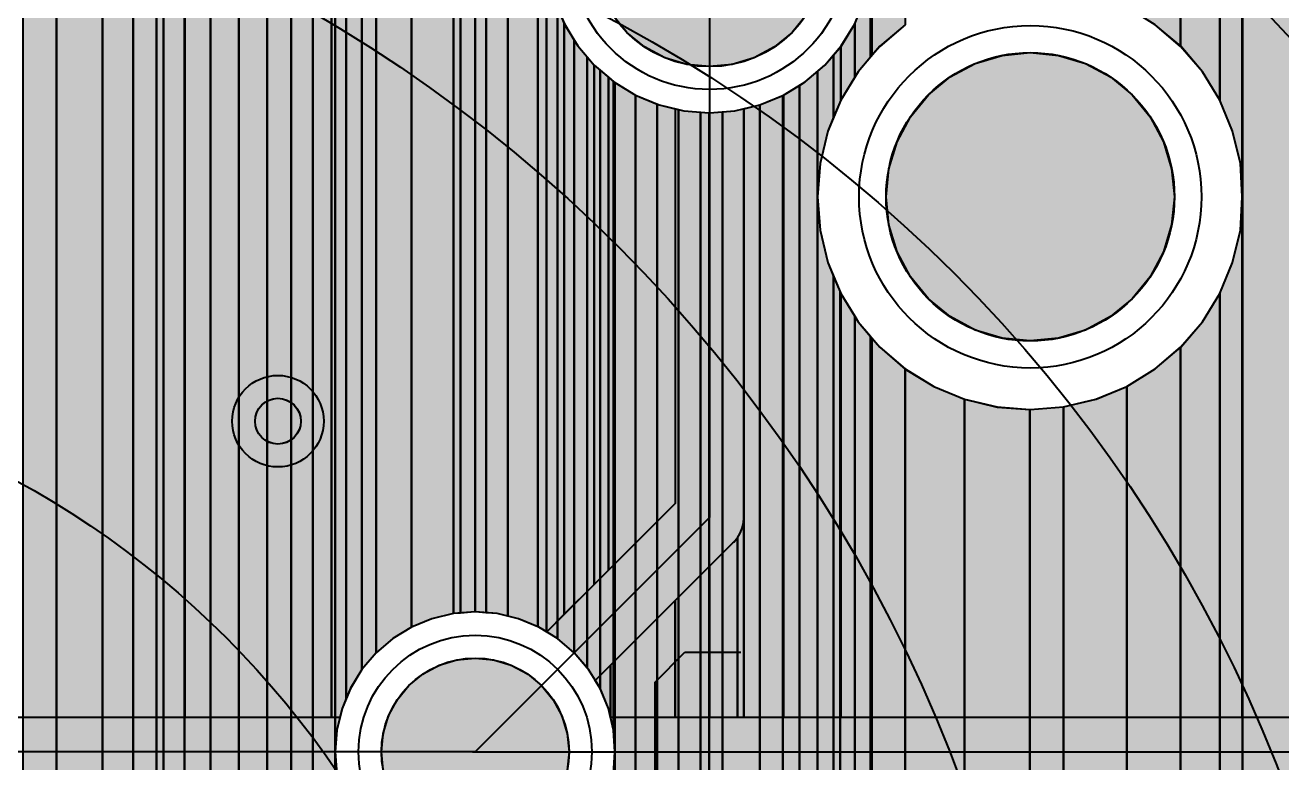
# Model space of a CAD drawing. Header units: millimetres. Extents: x 2 to 110, y 3 to 56.
# Drawn here: x 26.8 to 40.75, y 35.11 to 43.29 of the extents above; entities that cross this region are included whole.
import ezdxf

# ---------------------------------------------------------------- set-up
doc = ezdxf.new("R2010")
doc.units = ezdxf.units.MM
for name, color, linetype in [('bottom_copper', 7, 'Continuous'), ('drill_plated', 7, 'Continuous'), ('top_copper', 7, 'Continuous'), ('top_silk', 7, 'Continuous')]:
    doc.layers.add(name, color=color, linetype=linetype)

# ---------------------------------------------------------------- blocks, each defined once
blk = doc.blocks.new('Block36320')
at = {"layer": 'bottom_copper', "lineweight": 40}
for points in [[(1.3, 39.52), (1.019, 39.76), (0.703, 39.954), (0.703, 51.435), (1.3, 51.435), (1.3, 39.52)], [(1.734, 38.922), (1.541, 39.238), (1.3, 39.52), (1.3, 51.435), (1.734, 51.435), (1.734, 38.922)], [(1.985, 37.85), (1.963, 38.219), (1.876, 38.58), (1.734, 38.922), (1.734, 51.435), (1.985, 51.435), (1.985, 37.85)], [(2.862, 0), (1.985, 0), (1.985, 51.435), (2.862, 51.435), (2.862, 0)], [(1.985, 0), (1.734, 0), (1.734, 36.778), (1.876, 37.12), (1.963, 37.481), (1.985, 37.85), (1.985, 0)], [(1.734, 0), (1.3, 0), (1.3, 36.18), (1.541, 36.462), (1.734, 36.778), (1.734, 0)], [(1.3, 0), (0.703, 0), (0.703, 35.746), (1.019, 35.94), (1.3, 36.18), (1.3, 0)], [(0.703, 0), (0, 0), (0, 35.518), (0.36, 35.604), (0.703, 35.746), (0.703, 0)], [(0, 0), (-0.373, 0), (-0.373, 35.489), (-0.369, 35.489), (0, 35.518), (0, 0)]]:
    blk.add_hatch(color=7, dxfattribs=at).paths.add_polyline_path(points, flags=0)
at = {"layer": 'bottom_copper', "color": 7, "lineweight": 40}
for points in [[(1.3, 39.52), (1.019, 39.76), (0.703, 39.954), (0.703, 51.435), (1.3, 51.435), (1.3, 39.52)], [(1.734, 38.922), (1.541, 39.238), (1.3, 39.52), (1.3, 51.435), (1.734, 51.435), (1.734, 38.922)], [(1.985, 37.85), (1.963, 38.219), (1.876, 38.58), (1.734, 38.922), (1.734, 51.435), (1.985, 51.435), (1.985, 37.85)], [(2.862, 0), (1.985, 0), (1.985, 51.435), (2.862, 51.435), (2.862, 0)], [(1.985, 0), (1.734, 0), (1.734, 36.778), (1.876, 37.12), (1.963, 37.481), (1.985, 37.85), (1.985, 0)], [(1.734, 0), (1.3, 0), (1.3, 36.18), (1.541, 36.462), (1.734, 36.778), (1.734, 0)], [(1.3, 0), (0.703, 0), (0.703, 35.746), (1.019, 35.94), (1.3, 36.18), (1.3, 0)], [(0.703, 0), (0, 0), (0, 35.518), (0.36, 35.604), (0.703, 35.746), (0.703, 0)], [(0, 0), (-0.373, 0), (-0.373, 35.489), (-0.369, 35.489), (0, 35.518), (0, 0)]]:
    blk.add_lwpolyline(points, close=True, dxfattribs=at)
blk = doc.blocks.new('Block36907')
at = {"layer": 'bottom_copper', "lineweight": 40}
for points in [[(2.029, 39.76), (1.747, 39.52), (1.66, 39.418), (1.66, 51.435), (2.029, 51.435), (2.029, 39.76)], [(1.66, 39.418), (1.644, 39.398), (1.644, 40.307), (1.66, 40.59), (1.66, 39.418)], [(1.644, 39.398), (1.507, 39.238), (1.469, 39.176), (1.469, 39.769), (1.577, 40.031), (1.644, 40.307), (1.644, 39.398)], [(1.469, 39.176), (1.313, 38.922), (1.235, 38.734), (1.235, 39.427), (1.32, 39.527), (1.469, 39.769), (1.469, 39.176)], [(1.235, 38.734), (1.171, 38.58), (1.085, 38.219), (1.056, 37.85), (1.056, 39.242), (1.136, 39.311), (1.235, 39.427), (1.235, 38.734)], [(1.056, 26.536), (1.014, 26.604), (0.856, 26.789), (0.856, 39.087), (0.92, 39.127), (1.056, 39.242), (1.056, 26.536)], [(0.856, 26.789), (0.67, 26.947), (0.67, 38.975), (0.678, 38.978), (0.856, 39.087), (0.856, 26.789)], [(0.67, 26.947), (0.462, 27.075), (0.416, 27.094), (0.416, 38.87), (0.67, 38.975), (0.67, 26.947)], [(0, 27.225), (-0.146, 27.236), (-0.146, 38.781), (-0.143, 38.781), (0, 38.792), (0, 27.225)], [(0.416, 27.094), (0.237, 27.168), (0, 27.225), (0, 38.792), (0.14, 38.803), (0.416, 38.87), (0.416, 27.094)], [(1.235, 26.17), (1.142, 26.396), (1.056, 26.536), (1.056, 37.85), (1.085, 37.481), (1.171, 37.12), (1.235, 36.966), (1.235, 26.17)], [(1.306, 25.69), (1.292, 25.933), (1.235, 26.17), (1.235, 36.966), (1.306, 36.794), (1.306, 25.69)], [(1.469, 11.611), (1.32, 11.853), (1.306, 11.87), (1.306, 36.794), (1.313, 36.778), (1.469, 36.524), (1.469, 11.611)], [(1.644, 11.073), (1.577, 11.349), (1.469, 11.611), (1.469, 36.524), (1.507, 36.462), (1.644, 36.302), (1.644, 11.073)], [(1.66, 10.79), (1.644, 11.073), (1.644, 36.302), (1.66, 36.282), (1.66, 10.79)], [(2.029, 0), (1.66, 0), (1.66, 36.282), (1.747, 36.18), (2.029, 35.94), (2.029, 0)], [(2.687, 0), (2.029, 0), (2.029, 35.94), (2.345, 35.746), (2.687, 35.604), (2.687, 0)], [(3.413, 0), (2.687, 0), (2.687, 35.604), (3.047, 35.518), (3.413, 35.489), (3.413, 0)]]:
    blk.add_hatch(color=7, dxfattribs=at).paths.add_polyline_path(points, flags=0)
at = {"layer": 'bottom_copper', "color": 7, "lineweight": 40}
for points in [[(2.029, 39.76), (1.747, 39.52), (1.66, 39.418), (1.66, 51.435), (2.029, 51.435), (2.029, 39.76)], [(1.66, 39.418), (1.644, 39.398), (1.644, 40.307), (1.66, 40.59), (1.66, 39.418)], [(1.644, 39.398), (1.507, 39.238), (1.469, 39.176), (1.469, 39.769), (1.577, 40.031), (1.644, 40.307), (1.644, 39.398)], [(1.469, 39.176), (1.313, 38.922), (1.235, 38.734), (1.235, 39.427), (1.32, 39.527), (1.469, 39.769), (1.469, 39.176)], [(1.235, 38.734), (1.171, 38.58), (1.085, 38.219), (1.056, 37.85), (1.056, 39.242), (1.136, 39.311), (1.235, 39.427), (1.235, 38.734)], [(1.056, 26.536), (1.014, 26.604), (0.856, 26.789), (0.856, 39.087), (0.92, 39.127), (1.056, 39.242), (1.056, 26.536)], [(0.856, 26.789), (0.67, 26.947), (0.67, 38.975), (0.678, 38.978), (0.856, 39.087), (0.856, 26.789)], [(0.67, 26.947), (0.462, 27.075), (0.416, 27.094), (0.416, 38.87), (0.67, 38.975), (0.67, 26.947)], [(0, 27.225), (-0.146, 27.236), (-0.146, 38.781), (-0.143, 38.781), (0, 38.792), (0, 27.225)], [(0.416, 27.094), (0.237, 27.168), (0, 27.225), (0, 38.792), (0.14, 38.803), (0.416, 38.87), (0.416, 27.094)], [(1.235, 26.17), (1.142, 26.396), (1.056, 26.536), (1.056, 37.85), (1.085, 37.481), (1.171, 37.12), (1.235, 36.966), (1.235, 26.17)], [(1.306, 25.69), (1.292, 25.933), (1.235, 26.17), (1.235, 36.966), (1.306, 36.794), (1.306, 25.69)], [(1.469, 11.611), (1.32, 11.853), (1.306, 11.87), (1.306, 36.794), (1.313, 36.778), (1.469, 36.524), (1.469, 11.611)], [(1.644, 11.073), (1.577, 11.349), (1.469, 11.611), (1.469, 36.524), (1.507, 36.462), (1.644, 36.302), (1.644, 11.073)], [(1.66, 10.79), (1.644, 11.073), (1.644, 36.302), (1.66, 36.282), (1.66, 10.79)], [(2.029, 0), (1.66, 0), (1.66, 36.282), (1.747, 36.18), (2.029, 35.94), (2.029, 0)], [(2.687, 0), (2.029, 0), (2.029, 35.94), (2.345, 35.746), (2.687, 35.604), (2.687, 0)], [(3.413, 0), (2.687, 0), (2.687, 35.604), (3.047, 35.518), (3.413, 35.489), (3.413, 0)]]:
    blk.add_lwpolyline(points, close=True, dxfattribs=at)
blk = doc.blocks.new('Block37768')
at = {"layer": 'bottom_copper', "lineweight": 40}
for points in [[(0, 33.235), (-0.12, 33.244), (-0.122, 33.244), (-0.122, 51.435), (0, 51.435), (0, 33.235)], [(0.241, 33.197), (0.123, 33.225), (0, 33.235), (0, 51.435), (0.241, 51.435), (0.241, 33.197)], [(0.576, 33.079), (0.361, 33.168), (0.241, 33.197), (0.241, 51.435), (0.576, 51.435), (0.576, 33.079)], [(0.671, 33.022), (0.586, 33.075), (0.576, 33.079), (0.576, 51.435), (0.671, 51.435), (0.671, 33.022)], [(0.794, 32.947), (0.671, 33.022), (0.671, 40.59), (0.694, 40.307), (0.76, 40.031), (0.794, 39.949), (0.794, 32.947)], [(0.979, 32.789), (0.794, 32.947), (0.794, 39.949), (0.869, 39.769), (0.979, 39.588), (0.979, 32.789)], [(1.123, 32.621), (0.979, 32.789), (0.979, 39.588), (1.017, 39.527), (1.123, 39.403), (1.123, 32.621)], [(1.265, 32.396), (1.138, 32.603), (1.123, 32.621), (1.123, 39.403), (1.201, 39.311), (1.265, 39.256), (1.265, 32.396)], [(1.415, 31.933), (1.358, 32.17), (1.265, 32.396), (1.265, 39.256), (1.415, 39.128), (1.415, 31.933)], [(1.43, 31.69), (1.415, 31.933), (1.415, 39.128), (1.417, 39.127), (1.43, 39.119), (1.43, 31.69)], [(1.659, 27.065), (1.467, 26.947), (1.43, 26.916), (1.43, 39.119), (1.659, 38.978), (1.659, 27.065)], [(1.9, 27.168), (1.675, 27.075), (1.659, 27.065), (1.659, 38.978), (1.9, 38.878), (1.9, 27.168)], [(2.137, 27.225), (1.9, 27.168), (1.9, 38.878), (1.921, 38.87), (2.137, 38.818), (2.137, 27.225)], [(2.38, 27.244), (2.137, 27.225), (2.137, 38.818), (2.197, 38.803), (2.38, 38.789), (2.38, 27.244)], [(2.477, 27.236), (2.38, 27.244), (2.38, 38.789), (2.477, 38.781), (2.477, 27.236)], [(1.43, 26.916), (1.415, 26.903), (1.415, 31.447), (1.43, 31.69), (1.43, 26.916)]]:
    blk.add_hatch(color=7, dxfattribs=at).paths.add_polyline_path(points, flags=0)
at = {"layer": 'bottom_copper', "color": 7, "lineweight": 40}
for points in [[(0, 33.235), (-0.12, 33.244), (-0.122, 33.244), (-0.122, 51.435), (0, 51.435), (0, 33.235)], [(0.241, 33.197), (0.123, 33.225), (0, 33.235), (0, 51.435), (0.241, 51.435), (0.241, 33.197)], [(0.576, 33.079), (0.361, 33.168), (0.241, 33.197), (0.241, 51.435), (0.576, 51.435), (0.576, 33.079)], [(0.671, 33.022), (0.586, 33.075), (0.576, 33.079), (0.576, 51.435), (0.671, 51.435), (0.671, 33.022)], [(0.794, 32.947), (0.671, 33.022), (0.671, 40.59), (0.694, 40.307), (0.76, 40.031), (0.794, 39.949), (0.794, 32.947)], [(0.979, 32.789), (0.794, 32.947), (0.794, 39.949), (0.869, 39.769), (0.979, 39.588), (0.979, 32.789)], [(1.123, 32.621), (0.979, 32.789), (0.979, 39.588), (1.017, 39.527), (1.123, 39.403), (1.123, 32.621)], [(1.265, 32.396), (1.138, 32.603), (1.123, 32.621), (1.123, 39.403), (1.201, 39.311), (1.265, 39.256), (1.265, 32.396)], [(1.415, 31.933), (1.358, 32.17), (1.265, 32.396), (1.265, 39.256), (1.415, 39.128), (1.415, 31.933)], [(1.43, 31.69), (1.415, 31.933), (1.415, 39.128), (1.417, 39.127), (1.43, 39.119), (1.43, 31.69)], [(1.659, 27.065), (1.467, 26.947), (1.43, 26.916), (1.43, 39.119), (1.659, 38.978), (1.659, 27.065)], [(1.9, 27.168), (1.675, 27.075), (1.659, 27.065), (1.659, 38.978), (1.9, 38.878), (1.9, 27.168)], [(2.137, 27.225), (1.9, 27.168), (1.9, 38.878), (1.921, 38.87), (2.137, 38.818), (2.137, 27.225)], [(2.38, 27.244), (2.137, 27.225), (2.137, 38.818), (2.197, 38.803), (2.38, 38.789), (2.38, 27.244)], [(2.477, 27.236), (2.38, 27.244), (2.38, 38.789), (2.477, 38.781), (2.477, 27.236)], [(1.43, 26.916), (1.415, 26.903), (1.415, 31.447), (1.43, 31.69), (1.43, 26.916)]]:
    blk.add_lwpolyline(points, close=True, dxfattribs=at)
blk = doc.blocks.new('Block38324')
at = {"layer": 'bottom_copper', "lineweight": 40}
for points in [[(0, 16.74), (-0.286, 16.763), (-0.289, 16.763), (-0.289, 40.445), (0, 40.445), (0, 16.74)], [(0.316, 16.669), (0.028, 16.738), (0, 16.74), (0, 40.445), (0.316, 40.445), (0.316, 16.669)], [(0.627, 16.544), (0.335, 16.665), (0.316, 16.669), (0.316, 40.445), (0.627, 40.445), (0.627, 16.544)], [(0.896, 16.379), (0.627, 16.544), (0.627, 40.445), (0.896, 40.445), (0.896, 16.379)], [(1.136, 16.174), (0.896, 16.379), (0.896, 40.445), (1.136, 40.445), (1.136, 16.174)], [(1.384, 15.864), (1.341, 15.934), (1.136, 16.174), (1.136, 40.445), (1.384, 40.445), (1.384, 15.864)], [(1.506, 21.291), (1.46, 21.18), (1.403, 20.943), (1.384, 20.7), (1.384, 40.445), (1.506, 40.445), (1.506, 21.291)], [(1.68, 21.613), (1.553, 21.405), (1.506, 21.291), (1.506, 40.445), (1.68, 40.445), (1.68, 21.613)], [(1.839, 21.799), (1.68, 21.613), (1.68, 40.445), (1.839, 40.445), (1.839, 21.799)], [(2.232, 22.084), (2.024, 21.957), (1.839, 21.799), (1.839, 40.445), (2.232, 40.445), (2.232, 22.084)], [(2.695, 22.235), (2.458, 22.178), (2.232, 22.084), (2.232, 40.445), (2.695, 40.445), (2.695, 22.235)], [(2.776, 22.241), (2.695, 22.235), (2.695, 40.445), (2.776, 40.445), (2.776, 22.241)], [(2.935, 22.254), (2.776, 22.241), (2.776, 40.445), (2.935, 40.445), (2.935, 22.254)], [(1.506, 15.665), (1.384, 15.864), (1.384, 20.7), (1.403, 20.457), (1.46, 20.219), (1.506, 20.108), (1.506, 15.665)]]:
    blk.add_hatch(color=7, dxfattribs=at).paths.add_polyline_path(points, flags=0)
at = {"layer": 'bottom_copper', "color": 7, "lineweight": 40}
for points in [[(0, 16.74), (-0.286, 16.763), (-0.289, 16.763), (-0.289, 40.445), (0, 40.445), (0, 16.74)], [(0.316, 16.669), (0.028, 16.738), (0, 16.74), (0, 40.445), (0.316, 40.445), (0.316, 16.669)], [(0.627, 16.544), (0.335, 16.665), (0.316, 16.669), (0.316, 40.445), (0.627, 40.445), (0.627, 16.544)], [(0.896, 16.379), (0.627, 16.544), (0.627, 40.445), (0.896, 40.445), (0.896, 16.379)], [(1.136, 16.174), (0.896, 16.379), (0.896, 40.445), (1.136, 40.445), (1.136, 16.174)], [(1.384, 15.864), (1.341, 15.934), (1.136, 16.174), (1.136, 40.445), (1.384, 40.445), (1.384, 15.864)], [(1.506, 21.291), (1.46, 21.18), (1.403, 20.943), (1.384, 20.7), (1.384, 40.445), (1.506, 40.445), (1.506, 21.291)], [(1.68, 21.613), (1.553, 21.405), (1.506, 21.291), (1.506, 40.445), (1.68, 40.445), (1.68, 21.613)], [(1.839, 21.799), (1.68, 21.613), (1.68, 40.445), (1.839, 40.445), (1.839, 21.799)], [(2.232, 22.084), (2.024, 21.957), (1.839, 21.799), (1.839, 40.445), (2.232, 40.445), (2.232, 22.084)], [(2.695, 22.235), (2.458, 22.178), (2.232, 22.084), (2.232, 40.445), (2.695, 40.445), (2.695, 22.235)], [(2.776, 22.241), (2.695, 22.235), (2.695, 40.445), (2.776, 40.445), (2.776, 22.241)], [(2.935, 22.254), (2.776, 22.241), (2.776, 40.445), (2.935, 40.445), (2.935, 22.254)], [(1.506, 15.665), (1.384, 15.864), (1.384, 20.7), (1.403, 20.457), (1.46, 20.219), (1.506, 20.108), (1.506, 15.665)]]:
    blk.add_lwpolyline(points, close=True, dxfattribs=at)
blk = doc.blocks.new('Block38688')
at = {"layer": 'bottom_copper', "lineweight": 40}
for points in [[(5.029, 27.164), (4.824, 26.924), (4.659, 26.655), (4.659, 51.435), (5.029, 51.435), (5.029, 27.164)], [(5.538, 27.534), (5.269, 27.369), (5.029, 27.164), (5.029, 51.435), (5.538, 51.435), (5.538, 27.534)], [(5.879, 27.667), (5.83, 27.655), (5.538, 27.534), (5.538, 51.435), (5.879, 51.435), (5.879, 27.667)], [(6.137, 27.728), (5.879, 27.667), (5.879, 51.435), (6.137, 51.435), (6.137, 27.728)], [(6.215, 27.735), (6.137, 27.728), (6.137, 51.435), (6.215, 51.435), (6.215, 27.735)], [(6.448, 27.753), (6.215, 27.735), (6.215, 51.435), (6.448, 51.435), (6.448, 27.753)]]:
    blk.add_hatch(color=7, dxfattribs=at).paths.add_polyline_path(points, flags=0)
at = {"layer": 'bottom_copper', "color": 7, "lineweight": 40}
for points in [[(5.029, 27.164), (4.824, 26.924), (4.659, 26.655), (4.659, 51.435), (5.029, 51.435), (5.029, 27.164)], [(5.538, 27.534), (5.269, 27.369), (5.029, 27.164), (5.029, 51.435), (5.538, 51.435), (5.538, 27.534)], [(5.879, 27.667), (5.83, 27.655), (5.538, 27.534), (5.538, 51.435), (5.879, 51.435), (5.879, 27.667)], [(6.137, 27.728), (5.879, 27.667), (5.879, 51.435), (6.137, 51.435), (6.137, 27.728)], [(6.215, 27.735), (6.137, 27.728), (6.137, 51.435), (6.215, 51.435), (6.215, 27.735)], [(6.448, 27.753), (6.215, 27.735), (6.215, 51.435), (6.448, 51.435), (6.448, 27.753)]]:
    blk.add_lwpolyline(points, close=True, dxfattribs=at)
blk = doc.blocks.new('Block117645')
at = {"layer": 'top_copper', "lineweight": 40}
for points in [[(1.3003, 7.4487), (1.0185, 7.6893), (0.7026, 7.8829), (0.7026, 19.38), (1.3003, 19.38), (1.3003, 7.4487)], [(1.7345, 6.851), (1.5409, 7.1669), (1.3003, 7.4487), (1.3003, 19.38), (1.7345, 19.38), (1.7345, 6.851)], [(1.9846, 5.779), (1.9628, 6.1484), (1.8763, 6.5087), (1.7345, 6.851), (1.7345, 19.38), (1.9846, 19.38), (1.9846, 5.779)], [(7.0481, 0), (1.9846, 0), (1.9846, 19.38), (7.0481, 19.38), (7.0481, 0)], [(1.9846, 0), (1.7345, 0), (1.7345, 4.707), (1.8763, 5.0493), (1.9628, 5.4096), (1.9846, 5.779), (1.9846, 0)], [(1.7345, 0), (1.3003, 0), (1.3003, 4.1093), (1.5409, 4.3911), (1.7345, 4.707), (1.7345, 0)], [(1.3003, 0), (0.7026, 0), (0.7026, 3.6751), (1.0185, 3.8687), (1.3003, 4.1093), (1.3003, 0)], [(0.7026, 0), (0, 0), (0, 3.4468), (0.3603, 3.5333), (0.7026, 3.6751), (0.7026, 0)], [(0, 0), (-0.373, 0), (-0.373, 3.418), (-0.3694, 3.4177), (0, 3.4468), (0, 0)]]:
    blk.add_hatch(color=7, dxfattribs=at).paths.add_polyline_path(points, flags=0)
at = {"layer": 'top_copper', "color": 7, "lineweight": 40}
for points in [[(1.3003, 7.4487), (1.0185, 7.6893), (0.7026, 7.8829), (0.7026, 19.38), (1.3003, 19.38), (1.3003, 7.4487)], [(1.7345, 6.851), (1.5409, 7.1669), (1.3003, 7.4487), (1.3003, 19.38), (1.7345, 19.38), (1.7345, 6.851)], [(1.9846, 5.779), (1.9628, 6.1484), (1.8763, 6.5087), (1.7345, 6.851), (1.7345, 19.38), (1.9846, 19.38), (1.9846, 5.779)], [(7.0481, 0), (1.9846, 0), (1.9846, 19.38), (7.0481, 19.38), (7.0481, 0)], [(1.9846, 0), (1.7345, 0), (1.7345, 4.707), (1.8763, 5.0493), (1.9628, 5.4096), (1.9846, 5.779), (1.9846, 0)], [(1.7345, 0), (1.3003, 0), (1.3003, 4.1093), (1.5409, 4.3911), (1.7345, 4.707), (1.7345, 0)], [(1.3003, 0), (0.7026, 0), (0.7026, 3.6751), (1.0185, 3.8687), (1.3003, 4.1093), (1.3003, 0)], [(0.7026, 0), (0, 0), (0, 3.4468), (0.3603, 3.5333), (0.7026, 3.6751), (0.7026, 0)], [(0, 0), (-0.373, 0), (-0.373, 3.418), (-0.3694, 3.4177), (0, 3.4468), (0, 0)]]:
    blk.add_lwpolyline(points, close=True, dxfattribs=at)
blk = doc.blocks.new('Block119112')
at = {"layer": 'top_copper', "lineweight": 40}
for points in [[(0, 0), (-0.085, 0.052), (-0.311, 0.146), (-0.548, 0.203), (-0.791, 0.222), (-1.034, 0.203), (-1.271, 0.146), (-1.497, 0.052), (-1.704, -0.075), (-1.89, -0.233), (-2.048, -0.419), (-2.176, -0.627), (-2.269, -0.852), (-2.293, -0.951), (-2.345, -0.951), (-2.345, 18.429), (0, 18.429), (0, 0)], [(3.981, 6.738), (3.699, 6.497), (3.612, 6.396), (3.612, 18.429), (3.981, 18.429), (3.981, 6.738)], [(0.197, 0.195), (0.002, -0.001), (0, 0), (0, 7.568), (0.022, 7.285), (0.089, 7.009), (0.197, 6.746), (0.197, 0.195)], [(3.612, 6.396), (3.596, 6.376), (3.596, 7.285), (3.612, 7.568), (3.612, 6.396)], [(3.596, 6.376), (3.459, 6.216), (3.421, 6.154), (3.421, 6.746), (3.529, 7.009), (3.596, 7.285), (3.596, 6.376)], [(0.53, 0.527), (0.197, 0.195), (0.197, 6.746), (0.346, 6.504), (0.53, 6.289), (0.53, 0.527)], [(3.421, 6.154), (3.265, 5.9), (3.265, 6.496), (3.273, 6.504), (3.421, 6.746), (3.421, 6.154)], [(3.265, 5.9), (3.123, 5.557), (3.037, 5.197), (3.008, 4.828), (3.008, 6.22), (3.088, 6.289), (3.265, 6.496), (3.265, 5.9)], [(0.687, 0.685), (0.53, 0.527), (0.53, 6.289), (0.687, 6.154), (0.687, 0.685)], [(0.988, 0.985), (0.687, 0.685), (0.687, 6.154), (0.746, 6.104), (0.988, 5.956), (0.988, 0.985)], [(3.008, -0.951), (2.63, -0.951), (2.63, 5.956), (2.872, 6.104), (3.008, 6.22), (3.008, -0.951)], [(1.428, 1.425), (0.988, 0.985), (0.988, 5.956), (1.25, 5.847), (1.428, 5.804), (1.428, 1.425)], [(2.63, -0.951), (2.191, -0.951), (2.191, 5.805), (2.368, 5.847), (2.63, 5.956), (2.63, -0.951)], [(2.191, 1.268), (2.19, 1.283), (2.19, 5.804), (2.191, 5.805), (2.191, 1.268)], [(3.265, -0.951), (3.008, -0.951), (3.008, 4.828), (3.037, 4.458), (3.123, 4.098), (3.265, 3.756), (3.265, -0.951)], [(3.421, -0.951), (3.265, -0.951), (3.265, 3.756), (3.421, 3.502), (3.421, -0.951)], [(3.596, -0.951), (3.421, -0.951), (3.421, 3.502), (3.459, 3.44), (3.596, 3.279), (3.596, -0.951)], [(3.981, -0.951), (3.596, -0.951), (3.596, 3.279), (3.699, 3.158), (3.981, 2.917), (3.981, -0.951)], [(4.639, -0.951), (3.981, -0.951), (3.981, 2.917), (4.297, 2.724), (4.639, 2.582), (4.639, -0.951)], [(5.365, -0.951), (4.639, -0.951), (4.639, 2.582), (5, 2.495), (5.365, 2.467), (5.365, -0.951)], [(2.191, -0.951), (2.118, -0.951), (2.118, 1.043), (2.149, 1.094), (2.172, 1.15), (2.187, 1.208), (2.191, 1.268), (2.191, -0.951)], [(2.118, -0.951), (1.809, -0.951), (1.809, 0.729), (2.068, 0.988), (2.079, 0.997), (2.118, 1.043), (2.118, -0.951)], [(1.809, -0.951), (1.428, -0.951), (1.428, 0.348), (1.809, 0.729), (1.809, -0.951)], [(1.428, -0.951), (0.988, -0.951), (0.988, -0.092), (1.428, 0.348), (1.428, -0.951)], [(0.988, -0.951), (0.711, -0.951), (0.711, -0.369), (0.988, -0.092), (0.988, -0.951)], [(0.711, -0.951), (0.687, -0.852), (0.594, -0.627), (0.54, -0.54), (0.711, -0.369), (0.711, -0.951)]]:
    blk.add_hatch(color=7, dxfattribs=at).paths.add_polyline_path(points, flags=0)
at = {"layer": 'top_copper', "color": 7, "lineweight": 40}
for points in [[(0, 0), (-0.085, 0.052), (-0.311, 0.146), (-0.548, 0.203), (-0.791, 0.222), (-1.034, 0.203), (-1.271, 0.146), (-1.497, 0.052), (-1.704, -0.075), (-1.89, -0.233), (-2.048, -0.419), (-2.176, -0.627), (-2.269, -0.852), (-2.293, -0.951), (-2.345, -0.951), (-2.345, 18.429), (0, 18.429), (0, 0)], [(3.981, 6.738), (3.699, 6.497), (3.612, 6.396), (3.612, 18.429), (3.981, 18.429), (3.981, 6.738)], [(0.197, 0.195), (0.002, -0.001), (0, 0), (0, 7.568), (0.022, 7.285), (0.089, 7.009), (0.197, 6.746), (0.197, 0.195)], [(3.612, 6.396), (3.596, 6.376), (3.596, 7.285), (3.612, 7.568), (3.612, 6.396)], [(3.596, 6.376), (3.459, 6.216), (3.421, 6.154), (3.421, 6.746), (3.529, 7.009), (3.596, 7.285), (3.596, 6.376)], [(0.53, 0.527), (0.197, 0.195), (0.197, 6.746), (0.346, 6.504), (0.53, 6.289), (0.53, 0.527)], [(3.421, 6.154), (3.265, 5.9), (3.265, 6.496), (3.273, 6.504), (3.421, 6.746), (3.421, 6.154)], [(3.265, 5.9), (3.123, 5.557), (3.037, 5.197), (3.008, 4.828), (3.008, 6.22), (3.088, 6.289), (3.265, 6.496), (3.265, 5.9)], [(0.687, 0.685), (0.53, 0.527), (0.53, 6.289), (0.687, 6.154), (0.687, 0.685)], [(0.988, 0.985), (0.687, 0.685), (0.687, 6.154), (0.746, 6.104), (0.988, 5.956), (0.988, 0.985)], [(3.008, -0.951), (2.63, -0.951), (2.63, 5.956), (2.872, 6.104), (3.008, 6.22), (3.008, -0.951)], [(1.428, 1.425), (0.988, 0.985), (0.988, 5.956), (1.25, 5.847), (1.428, 5.804), (1.428, 1.425)], [(2.63, -0.951), (2.191, -0.951), (2.191, 5.805), (2.368, 5.847), (2.63, 5.956), (2.63, -0.951)], [(2.191, 1.268), (2.19, 1.283), (2.19, 5.804), (2.191, 5.805), (2.191, 1.268)], [(3.265, -0.951), (3.008, -0.951), (3.008, 4.828), (3.037, 4.458), (3.123, 4.098), (3.265, 3.756), (3.265, -0.951)], [(3.421, -0.951), (3.265, -0.951), (3.265, 3.756), (3.421, 3.502), (3.421, -0.951)], [(3.596, -0.951), (3.421, -0.951), (3.421, 3.502), (3.459, 3.44), (3.596, 3.279), (3.596, -0.951)], [(3.981, -0.951), (3.596, -0.951), (3.596, 3.279), (3.699, 3.158), (3.981, 2.917), (3.981, -0.951)], [(4.639, -0.951), (3.981, -0.951), (3.981, 2.917), (4.297, 2.724), (4.639, 2.582), (4.639, -0.951)], [(5.365, -0.951), (4.639, -0.951), (4.639, 2.582), (5, 2.495), (5.365, 2.467), (5.365, -0.951)], [(2.191, -0.951), (2.118, -0.951), (2.118, 1.043), (2.149, 1.094), (2.172, 1.15), (2.187, 1.208), (2.191, 1.268), (2.191, -0.951)], [(2.118, -0.951), (1.809, -0.951), (1.809, 0.729), (2.068, 0.988), (2.079, 0.997), (2.118, 1.043), (2.118, -0.951)], [(1.809, -0.951), (1.428, -0.951), (1.428, 0.348), (1.809, 0.729), (1.809, -0.951)], [(1.428, -0.951), (0.988, -0.951), (0.988, -0.092), (1.428, 0.348), (1.428, -0.951)], [(0.988, -0.951), (0.711, -0.951), (0.711, -0.369), (0.988, -0.092), (0.988, -0.951)], [(0.711, -0.951), (0.687, -0.852), (0.594, -0.627), (0.54, -0.54), (0.711, -0.369), (0.711, -0.951)]]:
    blk.add_lwpolyline(points, close=True, dxfattribs=at)
blk = doc.blocks.new('Block120121')
at = {"layer": 'top_copper', "lineweight": 40}
for points in [[(9.611, 32.055), (9.241, 32.055), (9.241, 51.435), (9.611, 51.435), (9.611, 32.055)], [(10.12, 32.055), (9.611, 32.055), (9.611, 51.435), (10.12, 51.435), (10.12, 32.055)], [(10.461, 32.055), (10.12, 32.055), (10.12, 51.435), (10.461, 51.435), (10.461, 32.055)], [(10.718, 32.055), (10.461, 32.055), (10.461, 51.435), (10.718, 51.435), (10.718, 32.055)], [(11.033, 32.055), (10.718, 32.055), (10.718, 51.435), (11.033, 51.435), (11.033, 32.055)], [(11.319, 32.055), (11.033, 32.055), (11.033, 51.435), (11.319, 51.435), (11.319, 32.055)], [(11.635, 32.055), (11.319, 32.055), (11.319, 51.435), (11.635, 51.435), (11.635, 32.055)], [(11.946, 32.055), (11.635, 32.055), (11.635, 51.435), (11.946, 51.435), (11.946, 32.055)], [(12.215, 32.055), (11.946, 32.055), (11.946, 51.435), (12.215, 51.435), (12.215, 32.055)], [(12.455, 32.055), (12.215, 32.055), (12.215, 51.435), (12.455, 51.435), (12.455, 32.055)], [(12.66, 32.055), (12.455, 32.055), (12.455, 51.435), (12.66, 51.435), (12.66, 32.055)], [(12.703, 32.055), (12.66, 32.055), (12.66, 51.435), (12.703, 51.435), (12.703, 32.055)]]:
    blk.add_hatch(color=7, dxfattribs=at).paths.add_polyline_path(points, flags=0)
at = {"layer": 'top_copper', "color": 7, "lineweight": 40}
for points in [[(9.611, 32.055), (9.241, 32.055), (9.241, 51.435), (9.611, 51.435), (9.611, 32.055)], [(10.12, 32.055), (9.611, 32.055), (9.611, 51.435), (10.12, 51.435), (10.12, 32.055)], [(10.461, 32.055), (10.12, 32.055), (10.12, 51.435), (10.461, 51.435), (10.461, 32.055)], [(10.718, 32.055), (10.461, 32.055), (10.461, 51.435), (10.718, 51.435), (10.718, 32.055)], [(11.033, 32.055), (10.718, 32.055), (10.718, 51.435), (11.033, 51.435), (11.033, 32.055)], [(11.319, 32.055), (11.033, 32.055), (11.033, 51.435), (11.319, 51.435), (11.319, 32.055)], [(11.635, 32.055), (11.319, 32.055), (11.319, 51.435), (11.635, 51.435), (11.635, 32.055)], [(11.946, 32.055), (11.635, 32.055), (11.635, 51.435), (11.946, 51.435), (11.946, 32.055)], [(12.215, 32.055), (11.946, 32.055), (11.946, 51.435), (12.215, 51.435), (12.215, 32.055)], [(12.455, 32.055), (12.215, 32.055), (12.215, 51.435), (12.455, 51.435), (12.455, 32.055)], [(12.66, 32.055), (12.455, 32.055), (12.455, 51.435), (12.66, 51.435), (12.66, 32.055)], [(12.703, 32.055), (12.66, 32.055), (12.66, 51.435), (12.703, 51.435), (12.703, 32.055)]]:
    blk.add_lwpolyline(points, close=True, dxfattribs=at)

msp = doc.modelspace()

# ---------------------------------------------------------------- hatches: boundary and pattern name
at = {"layer": 'bottom_copper', "lineweight": 40}
for points in [[(35.665, 43.875), (35.591, 43.632), (35.471, 43.408), (35.31, 43.212), (35.114, 43.051), (34.89, 42.931), (34.647, 42.857), (34.394, 42.833), (34.141, 42.857), (33.898, 42.931), (33.674, 43.051), (33.478, 43.212), (33.317, 43.408), (33.197, 43.632), (33.123, 43.875), (33.099, 44.128), (33.123, 44.381), (33.197, 44.624), (33.317, 44.848), (33.478, 45.044), (33.674, 45.205), (33.898, 45.325), (34.141, 45.399), (34.394, 45.423), (34.647, 45.399), (34.89, 45.325), (35.114, 45.205), (35.31, 45.044), (35.471, 44.848), (35.591, 44.624), (35.665, 44.381), (35.689, 44.128), (35.665, 43.875)], [(39.523, 41.076), (39.432, 40.776), (39.284, 40.499), (39.085, 40.257), (38.843, 40.058), (38.566, 39.91), (38.266, 39.819), (37.954, 39.788), (37.642, 39.819), (37.342, 39.91), (37.065, 40.058), (36.823, 40.257), (36.624, 40.499), (36.476, 40.776), (36.385, 41.076), (36.354, 41.388), (36.385, 41.7), (36.476, 42), (36.624, 42.277), (36.823, 42.519), (37.065, 42.718), (37.342, 42.866), (37.642, 42.957), (37.954, 42.988), (38.266, 42.957), (38.566, 42.866), (38.843, 42.718), (39.085, 42.519), (39.284, 42.277), (39.432, 42), (39.523, 41.7), (39.554, 41.388), (39.523, 41.076)], [(29.853, 38.848), (29.839, 38.801), (29.815, 38.757), (29.784, 38.718), (29.745, 38.687), (29.701, 38.663), (29.654, 38.649), (29.604, 38.644), (29.554, 38.649), (29.507, 38.663), (29.463, 38.687), (29.424, 38.718), (29.393, 38.757), (29.369, 38.801), (29.355, 38.848), (29.35, 38.898), (29.355, 38.948), (29.369, 38.995), (29.393, 39.039), (29.424, 39.078), (29.463, 39.109), (29.507, 39.133), (29.554, 39.147), (29.604, 39.152), (29.654, 39.147), (29.701, 39.133), (29.745, 39.109), (29.784, 39.078), (29.815, 39.039), (29.839, 38.995), (29.853, 38.948), (29.858, 38.898), (29.853, 38.848)], [(32.815, 35.025), (32.756, 34.829), (32.66, 34.649), (32.53, 34.492), (32.373, 34.362), (32.193, 34.266), (31.997, 34.207), (31.794, 34.187), (31.591, 34.207), (31.395, 34.266), (31.215, 34.362), (31.058, 34.492), (30.928, 34.649), (30.832, 34.829), (30.773, 35.025), (30.753, 35.228), (30.773, 35.431), (30.832, 35.627), (30.928, 35.807), (31.058, 35.964), (31.215, 36.094), (31.395, 36.19), (31.591, 36.249), (31.794, 36.269), (31.997, 36.249), (32.193, 36.19), (32.373, 36.094), (32.53, 35.964), (32.66, 35.807), (32.756, 35.627), (32.815, 35.431), (32.835, 35.228), (32.815, 35.025)]]:
    msp.add_hatch(color=7, dxfattribs=at).paths.add_polyline_path(points, flags=0)
at = {"layer": 'drill_plated', "lineweight": 40}
for points in [[(35.665, 43.875), (35.591, 43.632), (35.471, 43.408), (35.31, 43.212), (35.114, 43.051), (34.89, 42.931), (34.647, 42.857), (34.394, 42.833), (34.141, 42.857), (33.898, 42.931), (33.674, 43.051), (33.478, 43.212), (33.317, 43.408), (33.197, 43.632), (33.123, 43.875), (33.099, 44.128), (33.123, 44.381), (33.197, 44.624), (33.317, 44.848), (33.478, 45.044), (33.674, 45.205), (33.898, 45.325), (34.141, 45.399), (34.394, 45.423), (34.647, 45.399), (34.89, 45.325), (35.114, 45.205), (35.31, 45.044), (35.471, 44.848), (35.591, 44.624), (35.665, 44.381), (35.689, 44.128), (35.665, 43.875)], [(39.523, 41.076), (39.432, 40.776), (39.284, 40.499), (39.085, 40.257), (38.843, 40.058), (38.566, 39.91), (38.266, 39.819), (37.954, 39.788), (37.642, 39.819), (37.342, 39.91), (37.065, 40.058), (36.823, 40.257), (36.624, 40.499), (36.476, 40.776), (36.385, 41.076), (36.354, 41.388), (36.385, 41.7), (36.476, 42), (36.624, 42.277), (36.823, 42.519), (37.065, 42.718), (37.342, 42.866), (37.642, 42.957), (37.954, 42.988), (38.266, 42.957), (38.566, 42.866), (38.843, 42.718), (39.085, 42.519), (39.284, 42.277), (39.432, 42), (39.523, 41.7), (39.554, 41.388), (39.523, 41.076)], [(29.853, 38.848), (29.839, 38.801), (29.815, 38.757), (29.784, 38.718), (29.745, 38.687), (29.701, 38.663), (29.654, 38.649), (29.604, 38.644), (29.554, 38.649), (29.507, 38.663), (29.463, 38.687), (29.424, 38.718), (29.393, 38.757), (29.369, 38.801), (29.355, 38.848), (29.35, 38.898), (29.355, 38.948), (29.369, 38.995), (29.393, 39.039), (29.424, 39.078), (29.463, 39.109), (29.507, 39.133), (29.554, 39.147), (29.604, 39.152), (29.654, 39.147), (29.701, 39.133), (29.745, 39.109), (29.784, 39.078), (29.815, 39.039), (29.839, 38.995), (29.853, 38.948), (29.858, 38.898), (29.853, 38.848)], [(32.815, 35.025), (32.756, 34.829), (32.66, 34.649), (32.53, 34.492), (32.373, 34.362), (32.193, 34.266), (31.997, 34.207), (31.794, 34.187), (31.591, 34.207), (31.395, 34.266), (31.215, 34.362), (31.058, 34.492), (30.928, 34.649), (30.832, 34.829), (30.773, 35.025), (30.753, 35.228), (30.773, 35.431), (30.832, 35.627), (30.928, 35.807), (31.058, 35.964), (31.215, 36.094), (31.395, 36.19), (31.591, 36.249), (31.794, 36.269), (31.997, 36.249), (32.193, 36.19), (32.373, 36.094), (32.53, 35.964), (32.66, 35.807), (32.756, 35.627), (32.815, 35.431), (32.835, 35.228), (32.815, 35.025)]]:
    msp.add_hatch(color=7, dxfattribs=at).paths.add_polyline_path(points, flags=0)
at = {"layer": 'top_copper', "lineweight": 40}
for points in [[(35.665, 43.875), (35.591, 43.632), (35.471, 43.408), (35.31, 43.212), (35.114, 43.051), (34.89, 42.931), (34.647, 42.857), (34.394, 42.833), (34.141, 42.857), (33.898, 42.931), (33.674, 43.051), (33.478, 43.212), (33.317, 43.408), (33.197, 43.632), (33.123, 43.875), (33.099, 44.128), (33.123, 44.381), (33.197, 44.624), (33.317, 44.848), (33.478, 45.044), (33.674, 45.205), (33.898, 45.325), (34.141, 45.399), (34.394, 45.423), (34.647, 45.399), (34.89, 45.325), (35.114, 45.205), (35.31, 45.044), (35.471, 44.848), (35.591, 44.624), (35.665, 44.381), (35.689, 44.128), (35.665, 43.875)], [(39.523, 41.076), (39.432, 40.776), (39.284, 40.499), (39.085, 40.257), (38.843, 40.058), (38.566, 39.91), (38.266, 39.819), (37.954, 39.788), (37.642, 39.819), (37.342, 39.91), (37.065, 40.058), (36.823, 40.257), (36.624, 40.499), (36.476, 40.776), (36.385, 41.076), (36.354, 41.388), (36.385, 41.7), (36.476, 42), (36.624, 42.277), (36.823, 42.519), (37.065, 42.718), (37.342, 42.866), (37.642, 42.957), (37.954, 42.988), (38.266, 42.957), (38.566, 42.866), (38.843, 42.718), (39.085, 42.519), (39.284, 42.277), (39.432, 42), (39.523, 41.7), (39.554, 41.388), (39.523, 41.076)], [(29.853, 38.848), (29.839, 38.801), (29.815, 38.757), (29.784, 38.718), (29.745, 38.687), (29.701, 38.663), (29.654, 38.649), (29.604, 38.644), (29.554, 38.649), (29.507, 38.663), (29.463, 38.687), (29.424, 38.718), (29.393, 38.757), (29.369, 38.801), (29.355, 38.848), (29.35, 38.898), (29.355, 38.948), (29.369, 38.995), (29.393, 39.039), (29.424, 39.078), (29.463, 39.109), (29.507, 39.133), (29.554, 39.147), (29.604, 39.152), (29.654, 39.147), (29.701, 39.133), (29.745, 39.109), (29.784, 39.078), (29.815, 39.039), (29.839, 38.995), (29.853, 38.948), (29.858, 38.898), (29.853, 38.848)], [(32.815, 35.025), (32.756, 34.829), (32.66, 34.649), (32.53, 34.492), (32.373, 34.362), (32.193, 34.266), (31.997, 34.207), (31.794, 34.187), (31.591, 34.207), (31.395, 34.266), (31.215, 34.362), (31.058, 34.492), (30.928, 34.649), (30.832, 34.829), (30.773, 35.025), (30.753, 35.228), (30.773, 35.431), (30.832, 35.627), (30.928, 35.807), (31.058, 35.964), (31.215, 36.094), (31.395, 36.19), (31.591, 36.249), (31.794, 36.269), (31.997, 36.249), (32.193, 36.19), (32.373, 36.094), (32.53, 35.964), (32.66, 35.807), (32.756, 35.627), (32.815, 35.431), (32.835, 35.228), (32.815, 35.025)]]:
    msp.add_hatch(color=7, dxfattribs=at).paths.add_polyline_path(points, flags=0)

# ---------------------------------------------------------------- linework, layer by layer
at = {"layer": 'bottom_copper', "color": 7, "lineweight": 40}
for p, q in [((28.567, 31.291), (28.567, 54.973)), ((28.567, 54.973), (28.567, 31.291)), ((31.792, 36.782), (31.792, 54.973)), ((31.792, 54.973), (31.792, 36.782)), ((32.782, 43.307), (32.931, 43.065)), ((35.858, 43.065), (36.006, 43.307)), ((36.566, 43.298), (36.284, 43.058)), ((39.624, 43.058), (39.342, 43.298)), ((32.931, 43.065), (33.115, 42.849)), ((35.673, 42.849), (35.858, 43.065)), ((36.284, 43.058), (36.044, 42.776)), ((39.864, 42.776), (39.624, 43.058)), ((33.115, 42.849), (33.331, 42.664)), ((35.457, 42.664), (35.673, 42.849)), ((36.044, 42.776), (35.85, 42.46)), ((40.058, 42.46), (39.864, 42.776)), ((33.331, 42.664), (33.573, 42.516)), ((35.215, 42.516), (35.457, 42.664)), ((33.573, 42.516), (33.835, 42.408)), ((33.835, 42.408), (34.111, 42.341)), ((34.677, 42.341), (34.953, 42.408)), ((34.953, 42.408), (35.215, 42.516)), ((35.85, 42.46), (35.708, 42.118)), ((40.2, 42.118), (40.058, 42.46)), ((34.111, 42.341), (34.391, 42.319)), ((34.391, 30.774), (34.391, 42.319)), ((34.391, 42.319), (34.394, 42.319)), ((34.391, 42.319), (34.391, 30.774)), ((34.394, 42.319), (34.677, 42.341)), ((35.708, 42.118), (35.622, 41.757)), ((40.286, 41.757), (40.2, 42.118)), ((35.622, 41.757), (35.593, 41.388)), ((40.308, 41.388), (40.286, 41.757)), ((35.593, 41.388), (35.622, 41.019)), ((40.286, 41.019), (40.308, 41.388)), ((35.622, 41.019), (35.708, 40.658)), ((40.2, 40.658), (40.286, 41.019)), ((35.708, 40.658), (35.85, 40.316)), ((40.058, 40.316), (40.2, 40.658)), ((35.85, 40.316), (36.044, 40)), ((39.864, 40), (40.058, 40.316)), ((36.044, 40), (36.284, 39.718)), ((39.624, 39.718), (39.864, 40)), ((36.284, 39.718), (36.566, 39.478)), ((39.342, 39.478), (39.624, 39.718)), ((36.566, 39.478), (36.882, 39.284)), ((39.026, 39.284), (39.342, 39.478)), ((36.882, 39.284), (37.224, 39.142)), ((38.684, 39.142), (39.026, 39.284)), ((37.224, 39.142), (37.585, 39.056)), ((37.585, 39.056), (37.95, 39.027)), ((37.954, 39.027), (38.323, 39.056)), ((38.323, 39.056), (38.684, 39.142)), ((37.95, 3.538), (37.95, 39.027)), ((37.95, 39.027), (37.954, 39.027)), ((37.95, 39.027), (37.95, 3.538)), ((31.314, 36.706), (31.088, 36.613)), ((31.551, 36.763), (31.314, 36.706)), ((31.792, 36.782), (31.551, 36.763)), ((31.794, 36.782), (31.792, 36.782)), ((32.037, 36.763), (31.794, 36.782)), ((32.274, 36.706), (32.037, 36.763)), ((32.5, 36.613), (32.274, 36.706)), ((31.088, 36.613), (30.881, 36.485)), ((32.708, 36.485), (32.5, 36.613)), ((30.881, 36.485), (30.695, 36.327)), ((32.893, 36.327), (32.708, 36.485)), ((30.695, 36.327), (30.537, 36.142)), ((33.051, 36.142), (32.893, 36.327)), ((30.537, 36.142), (30.409, 35.934)), ((33.179, 35.934), (33.051, 36.142)), ((30.409, 35.934), (30.316, 35.708)), ((33.272, 35.708), (33.179, 35.934)), ((30.316, 35.708), (30.259, 35.471)), ((33.329, 35.471), (33.272, 35.708)), ((30.259, 35.471), (30.24, 35.228)), ((33.343, 35.228), (33.329, 35.471)), ((30.24, 35.228), (30.259, 34.985)), ((33.329, 34.985), (33.343, 35.228))]:
    msp.add_line(p, q, dxfattribs=at)
for points in [[(35.471, 43.408), (35.31, 43.212), (35.114, 43.051), (34.89, 42.931), (34.647, 42.857), (34.394, 42.833), (34.141, 42.857), (33.898, 42.931), (33.674, 43.051), (33.478, 43.212), (33.317, 43.408)], [(30.773, 35.025), (30.753, 35.228), (30.773, 35.431), (30.832, 35.627), (30.928, 35.807), (31.058, 35.964), (31.215, 36.094), (31.395, 36.19), (31.591, 36.249), (31.794, 36.269), (31.997, 36.249), (32.193, 36.19), (32.373, 36.094), (32.53, 35.964), (32.66, 35.807), (32.756, 35.627), (32.815, 35.431), (32.835, 35.228), (32.815, 35.025)]]:
    msp.add_lwpolyline(points, dxfattribs=at)
for points in [[(39.523, 41.076), (39.432, 40.776), (39.284, 40.499), (39.085, 40.257), (38.843, 40.058), (38.566, 39.91), (38.266, 39.819), (37.954, 39.788), (37.642, 39.819), (37.342, 39.91), (37.065, 40.058), (36.823, 40.257), (36.624, 40.499), (36.476, 40.776), (36.385, 41.076), (36.354, 41.388), (36.385, 41.7), (36.476, 42), (36.624, 42.277), (36.823, 42.519), (37.065, 42.718), (37.342, 42.866), (37.642, 42.957), (37.954, 42.988), (38.266, 42.957), (38.566, 42.866), (38.843, 42.718), (39.085, 42.519), (39.284, 42.277), (39.432, 42), (39.523, 41.7), (39.554, 41.388), (39.523, 41.076)], [(29.853, 38.848), (29.839, 38.801), (29.815, 38.757), (29.784, 38.718), (29.745, 38.687), (29.701, 38.663), (29.654, 38.649), (29.604, 38.644), (29.554, 38.649), (29.507, 38.663), (29.463, 38.687), (29.424, 38.718), (29.393, 38.757), (29.369, 38.801), (29.355, 38.848), (29.35, 38.898), (29.355, 38.948), (29.369, 38.995), (29.393, 39.039), (29.424, 39.078), (29.463, 39.109), (29.507, 39.133), (29.554, 39.147), (29.604, 39.152), (29.654, 39.147), (29.701, 39.133), (29.745, 39.109), (29.784, 39.078), (29.815, 39.039), (29.839, 38.995), (29.853, 38.948), (29.858, 38.898), (29.853, 38.848)]]:
    msp.add_lwpolyline(points, close=True, dxfattribs=at)
for centre, major_axis in [((34.394, 44.128), (1.549, 0)), ((34.394, 44.128), (1.295, 0)), ((37.954, 41.388), (1.9, 0)), ((37.954, 41.388), (1.6, 0)), ((29.604, 38.898), (0.508, 0)), ((29.604, 38.898), (0.254, 0)), ((31.794, 35.228), (1.295, 0)), ((31.794, 35.228), (1.041, 0))]:
    msp.add_ellipse(centre, major_axis=major_axis, ratio=1, dxfattribs=at)
at = {"layer": 'drill_plated', "color": 7, "lineweight": 40}
for points in [[(35.471, 43.408), (35.31, 43.212), (35.114, 43.051), (34.89, 42.931), (34.647, 42.857), (34.394, 42.833), (34.141, 42.857), (33.898, 42.931), (33.674, 43.051), (33.478, 43.212), (33.317, 43.408)], [(30.773, 35.025), (30.753, 35.228), (30.773, 35.431), (30.832, 35.627), (30.928, 35.807), (31.058, 35.964), (31.215, 36.094), (31.395, 36.19), (31.591, 36.249), (31.794, 36.269), (31.997, 36.249), (32.193, 36.19), (32.373, 36.094), (32.53, 35.964), (32.66, 35.807), (32.756, 35.627), (32.815, 35.431), (32.835, 35.228), (32.815, 35.025)]]:
    msp.add_lwpolyline(points, dxfattribs=at)
for points in [[(39.523, 41.076), (39.432, 40.776), (39.284, 40.499), (39.085, 40.257), (38.843, 40.058), (38.566, 39.91), (38.266, 39.819), (37.954, 39.788), (37.642, 39.819), (37.342, 39.91), (37.065, 40.058), (36.823, 40.257), (36.624, 40.499), (36.476, 40.776), (36.385, 41.076), (36.354, 41.388), (36.385, 41.7), (36.476, 42), (36.624, 42.277), (36.823, 42.519), (37.065, 42.718), (37.342, 42.866), (37.642, 42.957), (37.954, 42.988), (38.266, 42.957), (38.566, 42.866), (38.843, 42.718), (39.085, 42.519), (39.284, 42.277), (39.432, 42), (39.523, 41.7), (39.554, 41.388), (39.523, 41.076)], [(29.853, 38.848), (29.839, 38.801), (29.815, 38.757), (29.784, 38.718), (29.745, 38.687), (29.701, 38.663), (29.654, 38.649), (29.604, 38.644), (29.554, 38.649), (29.507, 38.663), (29.463, 38.687), (29.424, 38.718), (29.393, 38.757), (29.369, 38.801), (29.355, 38.848), (29.35, 38.898), (29.355, 38.948), (29.369, 38.995), (29.393, 39.039), (29.424, 39.078), (29.463, 39.109), (29.507, 39.133), (29.554, 39.147), (29.604, 39.152), (29.654, 39.147), (29.701, 39.133), (29.745, 39.109), (29.784, 39.078), (29.815, 39.039), (29.839, 38.995), (29.853, 38.948), (29.858, 38.898), (29.853, 38.848)]]:
    msp.add_lwpolyline(points, close=True, dxfattribs=at)
for centre, major_axis in [((34.394, 44.128), (1.295, 0)), ((37.954, 41.388), (1.6, 0)), ((29.604, 38.898), (0.254, 0)), ((31.794, 35.228), (1.041, 0))]:
    msp.add_ellipse(centre, major_axis=major_axis, ratio=1, dxfattribs=at)
at = {"layer": 'top_copper', "color": 7, "lineweight": 40}
for p, q in [((30.24, 35.609), (30.24, 54.989)), ((30.24, 54.989), (30.24, 35.609)), ((34.394, 44.128), (34.394, 37.828)), ((32.782, 43.307), (32.931, 43.065)), ((35.858, 43.065), (36.006, 43.307)), ((36.566, 43.298), (36.284, 43.058)), ((39.624, 43.058), (39.342, 43.298)), ((32.931, 43.065), (33.115, 42.849)), ((35.673, 42.849), (35.858, 43.065)), ((36.284, 43.058), (36.044, 42.776)), ((39.864, 42.776), (39.624, 43.058)), ((33.115, 42.849), (33.331, 42.664)), ((35.457, 42.664), (35.673, 42.849)), ((36.044, 42.776), (35.85, 42.46)), ((40.058, 42.46), (39.864, 42.776)), ((33.331, 42.664), (33.573, 42.516)), ((35.215, 42.516), (35.457, 42.664)), ((33.573, 42.516), (33.835, 42.408)), ((33.835, 42.408), (34.013, 42.365)), ((34.775, 42.365), (34.953, 42.408)), ((34.953, 42.408), (35.215, 42.516)), ((35.85, 42.46), (35.708, 42.118)), ((40.2, 42.118), (40.058, 42.46)), ((34.013, 42.365), (34.013, 37.986)), ((34.775, 37.843), (34.775, 42.365)), ((35.708, 42.118), (35.622, 41.757)), ((40.286, 41.757), (40.2, 42.118)), ((35.622, 41.757), (35.593, 41.388)), ((40.308, 41.388), (40.286, 41.757)), ((35.593, 41.388), (35.622, 41.019)), ((40.286, 41.019), (40.308, 41.388)), ((35.622, 41.019), (35.708, 40.658)), ((40.2, 40.658), (40.286, 41.019)), ((35.708, 40.658), (35.85, 40.316)), ((40.058, 40.316), (40.2, 40.658)), ((35.85, 40.316), (36.044, 40)), ((39.864, 40), (40.058, 40.316)), ((36.044, 40), (36.284, 39.718)), ((39.624, 39.718), (39.864, 40)), ((36.284, 39.718), (36.566, 39.478)), ((39.342, 39.478), (39.624, 39.718)), ((36.566, 39.478), (36.882, 39.284)), ((39.026, 39.284), (39.342, 39.478)), ((36.882, 39.284), (37.224, 39.142)), ((38.684, 39.142), (39.026, 39.284)), ((37.224, 39.142), (37.585, 39.056)), ((37.585, 39.056), (37.95, 39.027)), ((37.954, 39.027), (38.323, 39.056)), ((38.323, 39.056), (38.684, 39.142)), ((37.95, 35.609), (37.95, 39.027)), ((37.95, 39.027), (37.954, 39.027)), ((37.95, 39.027), (37.95, 35.609)), ((34.013, 37.986), (32.587, 36.559)), ((34.394, 37.828), (31.794, 35.228)), ((34.772, 37.768), (34.776, 37.828)), ((34.776, 37.828), (34.775, 37.843)), ((34.734, 37.654), (34.758, 37.71)), ((34.758, 37.71), (34.772, 37.768)), ((33.125, 36.021), (34.653, 37.548)), ((34.653, 37.548), (34.664, 37.558)), ((34.664, 37.558), (34.703, 37.603)), ((34.703, 37.603), (34.734, 37.654)), ((34.703, 37.603), (34.703, 37.603)), ((31.314, 36.706), (31.088, 36.613)), ((31.551, 36.763), (31.314, 36.706)), ((31.794, 36.782), (31.551, 36.763)), ((32.037, 36.763), (31.794, 36.782)), ((32.274, 36.706), (32.037, 36.763)), ((32.5, 36.613), (32.274, 36.706)), ((31.088, 36.613), (30.881, 36.485)), ((32.587, 36.559), (32.5, 36.613)), ((30.881, 36.485), (30.695, 36.327)), ((30.695, 36.327), (30.537, 36.142)), ((30.537, 36.142), (30.409, 35.934)), ((33.179, 35.934), (33.125, 36.021)), ((30.409, 35.934), (30.316, 35.708)), ((33.272, 35.708), (33.179, 35.934)), ((30.316, 35.708), (30.292, 35.609)), ((33.296, 35.609), (33.272, 35.708)), ((30.24, 35.609), (23.678, 35.609)), ((30.292, 35.609), (30.24, 35.609)), ((37.95, 35.609), (33.296, 35.609)), ((45.371, 35.609), (37.95, 35.609)), ((31.794, 35.228), (22.544, 35.228)), ((31.764, 35.228), (50.844, 35.228))]:
    msp.add_line(p, q, dxfattribs=at)
for points in [[(35.471, 43.408), (35.31, 43.212), (35.114, 43.051), (34.89, 42.931), (34.647, 42.857), (34.394, 42.833), (34.141, 42.857), (33.898, 42.931), (33.674, 43.051), (33.478, 43.212), (33.317, 43.408)], [(30.773, 35.025), (30.753, 35.228), (30.773, 35.431), (30.832, 35.627), (30.928, 35.807), (31.058, 35.964), (31.215, 36.094), (31.395, 36.19), (31.591, 36.249), (31.794, 36.269), (31.997, 36.249), (32.193, 36.19), (32.373, 36.094), (32.53, 35.964), (32.66, 35.807), (32.756, 35.627), (32.815, 35.431), (32.835, 35.228), (32.815, 35.025)]]:
    msp.add_lwpolyline(points, dxfattribs=at)
for points in [[(39.523, 41.076), (39.432, 40.776), (39.284, 40.499), (39.085, 40.257), (38.843, 40.058), (38.566, 39.91), (38.266, 39.819), (37.954, 39.788), (37.642, 39.819), (37.342, 39.91), (37.065, 40.058), (36.823, 40.257), (36.624, 40.499), (36.476, 40.776), (36.385, 41.076), (36.354, 41.388), (36.385, 41.7), (36.476, 42), (36.624, 42.277), (36.823, 42.519), (37.065, 42.718), (37.342, 42.866), (37.642, 42.957), (37.954, 42.988), (38.266, 42.957), (38.566, 42.866), (38.843, 42.718), (39.085, 42.519), (39.284, 42.277), (39.432, 42), (39.523, 41.7), (39.554, 41.388), (39.523, 41.076)], [(29.853, 38.848), (29.839, 38.801), (29.815, 38.757), (29.784, 38.718), (29.745, 38.687), (29.701, 38.663), (29.654, 38.649), (29.604, 38.644), (29.554, 38.649), (29.507, 38.663), (29.463, 38.687), (29.424, 38.718), (29.393, 38.757), (29.369, 38.801), (29.355, 38.848), (29.35, 38.898), (29.355, 38.948), (29.369, 38.995), (29.393, 39.039), (29.424, 39.078), (29.463, 39.109), (29.507, 39.133), (29.554, 39.147), (29.604, 39.152), (29.654, 39.147), (29.701, 39.133), (29.745, 39.109), (29.784, 39.078), (29.815, 39.039), (29.839, 38.995), (29.853, 38.948), (29.858, 38.898), (29.853, 38.848)]]:
    msp.add_lwpolyline(points, close=True, dxfattribs=at)
for centre, major_axis in [((34.394, 44.128), (1.549, 0)), ((34.394, 44.128), (1.295, 0)), ((37.954, 41.388), (1.9, 0)), ((37.954, 41.388), (1.6, 0)), ((29.604, 38.898), (0.508, 0)), ((29.604, 38.898), (0.254, 0)), ((31.794, 35.228), (1.295, 0)), ((31.794, 35.228), (1.041, 0))]:
    msp.add_ellipse(centre, major_axis=major_axis, ratio=1, dxfattribs=at)
at = {"layer": 'top_silk', "color": 7, "lineweight": 40}
for p, q in [((33.788, 36), (34.122, 36.334)), ((34.122, 36.334), (34.743, 36.334)), ((33.788, 36), (33.788, 34.759))]:
    msp.add_line(p, q, dxfattribs=at)
for centre, major_axis in [((25.794, 29.228), (20.5, 0)), ((21.794, 29.228), (16.4, 0)), ((25.794, 29.228), (16, 0)), ((21.82, 29.28), (10.2, 0))]:
    msp.add_ellipse(centre, major_axis=major_axis, ratio=1, dxfattribs=at)

# ---------------------------------------------------------------- block references
at = {"layer": 'bottom_copper'}
for name, p in [('Block38688', (22.119, 3.538)), ('Block38324', (28.856, 14.528)), ('Block37768', (31.914, 3.538)), ('Block36907', (34.537, 3.538)), ('Block36320', (38.323, 3.538))]:
    msp.add_blockref(name, p, dxfattribs=at)
at = {"layer": 'top_copper'}
for name, p in [('Block120121', (17.537, 3.554)), ('Block119112', (32.585, 36.56)), ('Block117645', (38.323, 35.609))]:
    msp.add_blockref(name, p, dxfattribs=at)

doc.saveas('drawing.dxf')
